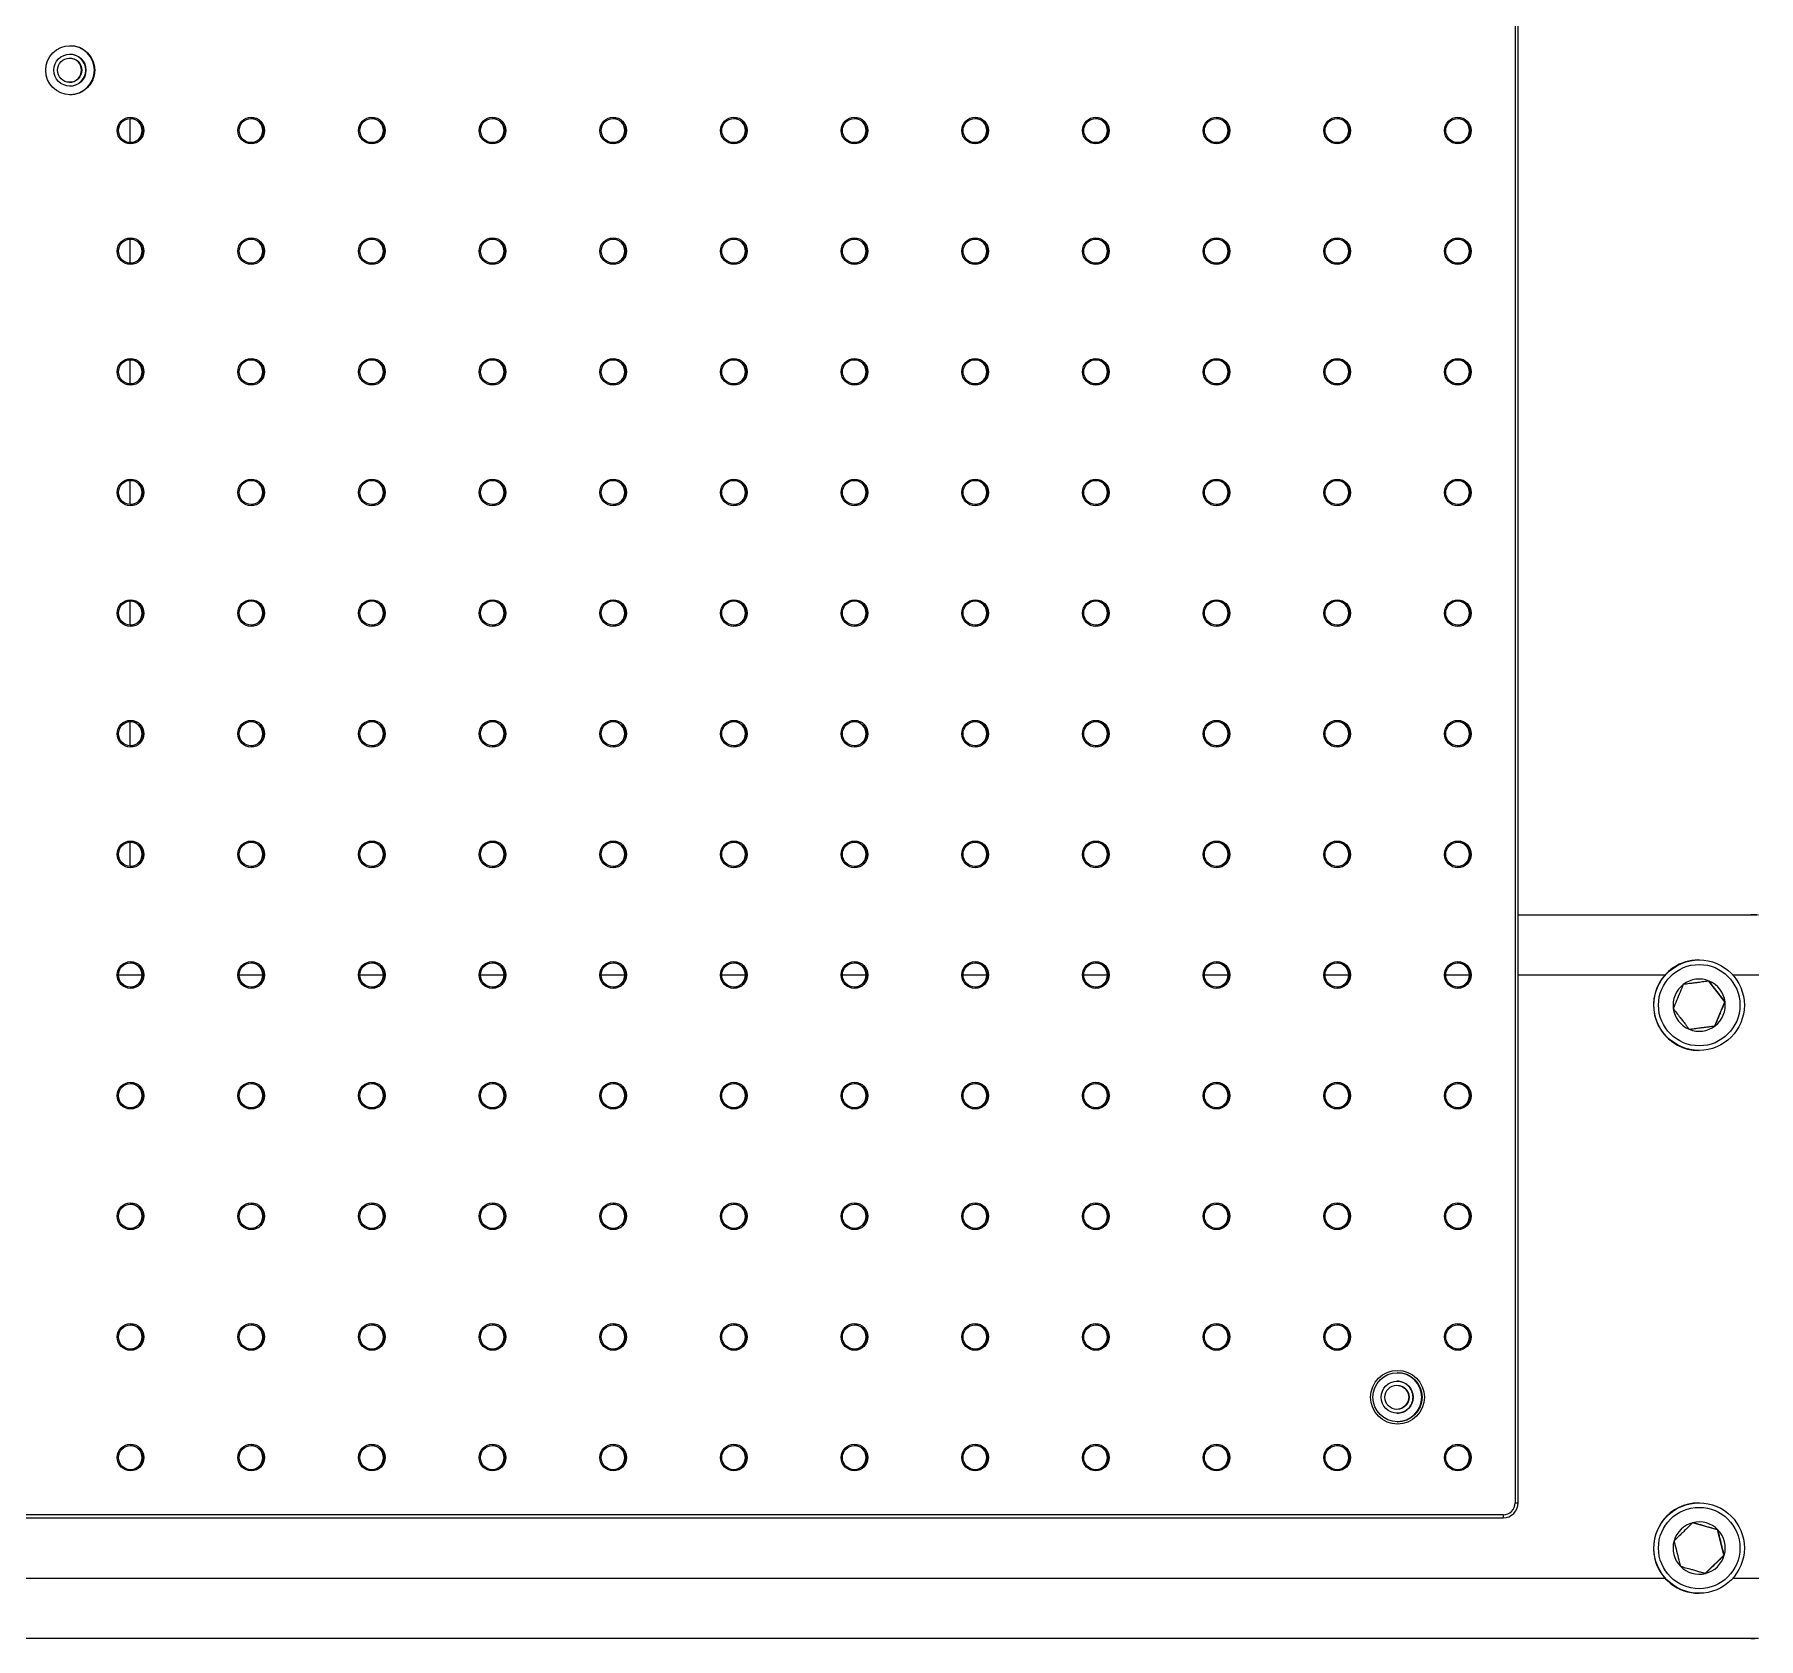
# Model space of a CAD drawing. Header units: millimetres. Extents: x -2048 to 999, y -438 to 438.
# Drawn here: x -1699.5 to -1336.6, y -330.2 to 7.5 of the extents above; entities that cross this region are included whole.
import ezdxf

# ---------------------------------------------------------------- set-up
doc = ezdxf.new("R2010")
doc.units = ezdxf.units.MM
doc.layers.add('LGV', color=4, linetype='Continuous')

msp = doc.modelspace()

# ---------------------------------------------------------------- linework, layer by layer
at = {"layer": 'LGV', "linetype": 'Continuous', "lineweight": 15}
for p, q in [((-1387.79, 301.62), (-1387.79, -301.63)), ((-1387.17, -301.63), (-1387.17, 301.62)), ((-1679.36, -15.25), (-1679.36, -10.15)), ((-1679.36, -40.65), (-1679.36, -35.55)), ((-1679.36, -66.05), (-1679.36, -60.95)), ((-1679.36, -91.45), (-1679.36, -86.35)), ((-1679.36, -116.85), (-1679.36, -111.75)), ((-1679.36, -142.25), (-1679.36, -137.15)), ((-1679.36, -167.65), (-1679.36, -162.55)), ((-1387.17, -177.8), (-1355.63, -177.8)), ((-1355.63, -177.8), (-1338.18, -177.8)), ((-1338.18, -177.8), (-1336.92, -177.8)), ((-1336.92, -177.8), (-1336.92, -177.86)), ((-1349.07, -187.32), (-1349.16, -187.32)), ((-1676.8, -190.5), (-1681.8, -190.5)), ((-1651.41, -190.5), (-1656.4, -190.5)), ((-1626.01, -190.5), (-1631.01, -190.5)), ((-1600.61, -190.5), (-1605.61, -190.5)), ((-1575.21, -190.5), (-1580.21, -190.5)), ((-1549.81, -190.5), (-1554.81, -190.5)), ((-1524.41, -190.5), (-1529.41, -190.5)), ((-1499.01, -190.5), (-1504.01, -190.5)), ((-1473.61, -190.5), (-1478.61, -190.5)), ((-1448.21, -190.5), (-1453.21, -190.5)), ((-1422.81, -190.5), (-1427.81, -190.5)), ((-1397.42, -190.5), (-1402.41, -190.5)), ((-1356.26, -190.5), (-1387.17, -190.5)), ((-1343.67, -196.14), (-1347.02, -191.77)), ((-1336.47, -190.5), (-1341.97, -190.5)), ((-1345.78, -201.21), (-1343.67, -196.14)), ((-1343.67, -196.14), (-1343.61, -196.14)), ((-1351.23, -201.93), (-1345.78, -201.21)), ((-1345.78, -201.21), (-1345.72, -201.21)), ((-1349.16, -206.38), (-1349.07, -206.38)), ((-1993.57, -304.8), (-1390.34, -304.8)), ((-1390.33, -304.17), (-1993.56, -304.17)), ((-1390.33, -304.17), (-1390.34, -304.8)), ((-1387.79, -301.63), (-1387.17, -301.63)), ((-1349.07, -301.63), (-1349.16, -301.63)), ((-1345.17, -307.33), (-1350.46, -305.82)), ((-1345.17, -307.33), (-1345.11, -307.33)), ((-1343.84, -312.66), (-1345.17, -307.33)), ((-1347.79, -316.48), (-1343.84, -312.66)), ((-1343.84, -312.66), (-1343.77, -312.66)), ((-2002.35, -317.5), (-1356.26, -317.5)), ((-1341.97, -317.5), (-1336.47, -317.5)), ((-1349.16, -320.68), (-1349.07, -320.68)), ((-1355.63, -330.2), (-2003.31, -330.2)), ((-1338.18, -330.2), (-1355.63, -330.2)), ((-1336.92, -330.2), (-1338.18, -330.2)), ((-1336.92, -330.14), (-1336.92, -330.2))]:
    msp.add_line(p, q, dxfattribs=at)
at = {"layer": 'LGV', "linetype": 'Continuous', "lineweight": 15, "flags": 128}
msp.add_lwpolyline([(-1412.73, -276.85), (-1411.75, -277.04), (-1410.92, -277.59), (-1410.37, -278.42), (-1410.17, -279.4), (-1410.37, -280.38), (-1410.92, -281.21), (-1411.75, -281.76), (-1412.73, -281.95), (-1412.73, -281.95)], dxfattribs=at)
at = {"layer": 'LGV', "linetype": 'Continuous', "lineweight": 15}
for centre, radius in [((-1691.95, 0), 5.16), ((-1692.01, 0), 3.37), ((-1692.06, 0), 2.55), ((-1679.25, -12.7), 2.81), ((-1679.25, -12.7), 2.55), ((-1653.85, -12.7), 2.81), ((-1653.85, -12.7), 2.55), ((-1628.45, -12.7), 2.81), ((-1628.45, -12.7), 2.55), ((-1603.05, -12.7), 2.81), ((-1603.05, -12.7), 2.55), ((-1577.65, -12.7), 2.81), ((-1577.65, -12.7), 2.55), ((-1552.25, -12.7), 2.81), ((-1552.26, -12.7), 2.55), ((-1526.85, -12.7), 2.81), ((-1526.86, -12.7), 2.55), ((-1501.46, -12.7), 2.81), ((-1501.46, -12.7), 2.55), ((-1476.06, -12.7), 2.81), ((-1476.06, -12.7), 2.55), ((-1450.66, -12.7), 2.81), ((-1450.66, -12.7), 2.55), ((-1425.26, -12.7), 2.81), ((-1425.26, -12.7), 2.55), ((-1399.86, -12.7), 2.81), ((-1399.86, -12.7), 2.55), ((-1679.25, -38.1), 2.81), ((-1679.25, -38.1), 2.55), ((-1653.85, -38.1), 2.81), ((-1653.85, -38.1), 2.55), ((-1628.45, -38.1), 2.81), ((-1628.45, -38.1), 2.55), ((-1603.05, -38.1), 2.81), ((-1603.05, -38.1), 2.55), ((-1577.65, -38.1), 2.81), ((-1577.65, -38.1), 2.55), ((-1552.25, -38.1), 2.81), ((-1552.26, -38.1), 2.55), ((-1526.85, -38.1), 2.81), ((-1526.86, -38.1), 2.55), ((-1501.46, -38.1), 2.81), ((-1501.46, -38.1), 2.55), ((-1476.06, -38.1), 2.81), ((-1476.06, -38.1), 2.55), ((-1450.66, -38.1), 2.81), ((-1450.66, -38.1), 2.55), ((-1425.26, -38.1), 2.81), ((-1425.26, -38.1), 2.55), ((-1399.86, -38.1), 2.81), ((-1399.86, -38.1), 2.55), ((-1679.25, -63.5), 2.81), ((-1679.25, -63.5), 2.55), ((-1653.85, -63.5), 2.81), ((-1653.85, -63.5), 2.55), ((-1628.45, -63.5), 2.81), ((-1628.45, -63.5), 2.55), ((-1603.05, -63.5), 2.81), ((-1603.05, -63.5), 2.55), ((-1577.65, -63.5), 2.81), ((-1577.65, -63.5), 2.55), ((-1552.25, -63.5), 2.81), ((-1552.26, -63.5), 2.55), ((-1526.85, -63.5), 2.81), ((-1526.86, -63.5), 2.55), ((-1501.46, -63.5), 2.81), ((-1501.46, -63.5), 2.55), ((-1476.06, -63.5), 2.81), ((-1476.06, -63.5), 2.55), ((-1450.66, -63.5), 2.81), ((-1450.66, -63.5), 2.55), ((-1425.26, -63.5), 2.81), ((-1425.26, -63.5), 2.55), ((-1399.86, -63.5), 2.81), ((-1399.86, -63.5), 2.55), ((-1679.25, -88.9), 2.81), ((-1679.25, -88.9), 2.55), ((-1653.85, -88.9), 2.81), ((-1653.85, -88.9), 2.55), ((-1628.45, -88.9), 2.81), ((-1628.45, -88.9), 2.55), ((-1603.05, -88.9), 2.81), ((-1603.05, -88.9), 2.55), ((-1577.65, -88.9), 2.81), ((-1577.65, -88.9), 2.55), ((-1552.25, -88.9), 2.81), ((-1552.26, -88.9), 2.55), ((-1526.85, -88.9), 2.81), ((-1526.86, -88.9), 2.55), ((-1501.46, -88.9), 2.81), ((-1501.46, -88.9), 2.55), ((-1476.06, -88.9), 2.81), ((-1476.06, -88.9), 2.55), ((-1450.66, -88.9), 2.81), ((-1450.66, -88.9), 2.55), ((-1425.26, -88.9), 2.81), ((-1425.26, -88.9), 2.55), ((-1399.86, -88.9), 2.81), ((-1399.86, -88.9), 2.55), ((-1679.25, -114.3), 2.81), ((-1679.25, -114.3), 2.55), ((-1653.85, -114.3), 2.81), ((-1653.85, -114.3), 2.55), ((-1628.45, -114.3), 2.81), ((-1628.45, -114.3), 2.55), ((-1603.05, -114.3), 2.81), ((-1603.05, -114.3), 2.55), ((-1577.65, -114.3), 2.81), ((-1577.65, -114.3), 2.55), ((-1552.25, -114.3), 2.81), ((-1552.26, -114.3), 2.55), ((-1526.85, -114.3), 2.81), ((-1526.86, -114.3), 2.55), ((-1501.46, -114.3), 2.81), ((-1501.46, -114.3), 2.55), ((-1476.06, -114.3), 2.81), ((-1476.06, -114.3), 2.55), ((-1450.66, -114.3), 2.81), ((-1450.66, -114.3), 2.55), ((-1425.26, -114.3), 2.81), ((-1425.26, -114.3), 2.55), ((-1399.86, -114.3), 2.81), ((-1399.86, -114.3), 2.55), ((-1679.25, -139.7), 2.81), ((-1679.25, -139.7), 2.55), ((-1653.85, -139.7), 2.81), ((-1653.85, -139.7), 2.55), ((-1628.45, -139.7), 2.81), ((-1628.45, -139.7), 2.55), ((-1603.05, -139.7), 2.81), ((-1603.05, -139.7), 2.55), ((-1577.65, -139.7), 2.81), ((-1577.65, -139.7), 2.55), ((-1552.25, -139.7), 2.81), ((-1552.26, -139.7), 2.55), ((-1526.85, -139.7), 2.81), ((-1526.86, -139.7), 2.55), ((-1501.46, -139.7), 2.81), ((-1501.46, -139.7), 2.55), ((-1476.06, -139.7), 2.81), ((-1476.06, -139.7), 2.55), ((-1450.66, -139.7), 2.81), ((-1450.66, -139.7), 2.55), ((-1425.26, -139.7), 2.81), ((-1425.26, -139.7), 2.55), ((-1399.86, -139.7), 2.81), ((-1399.86, -139.7), 2.55), ((-1679.25, -165.1), 2.81), ((-1679.25, -165.1), 2.55), ((-1653.85, -165.1), 2.81), ((-1653.85, -165.1), 2.55), ((-1628.45, -165.1), 2.81), ((-1628.45, -165.1), 2.55), ((-1603.05, -165.1), 2.81), ((-1603.05, -165.1), 2.55), ((-1577.65, -165.1), 2.81), ((-1577.65, -165.1), 2.55), ((-1552.25, -165.1), 2.81), ((-1552.26, -165.1), 2.55), ((-1526.85, -165.1), 2.81), ((-1526.86, -165.1), 2.55), ((-1501.46, -165.1), 2.81), ((-1501.46, -165.1), 2.55), ((-1476.06, -165.1), 2.81), ((-1476.06, -165.1), 2.55), ((-1450.66, -165.1), 2.81), ((-1450.66, -165.1), 2.55), ((-1425.26, -165.1), 2.81), ((-1425.26, -165.1), 2.55), ((-1399.86, -165.1), 2.81), ((-1399.86, -165.1), 2.55), ((-1679.25, -190.5), 2.81), ((-1679.25, -190.5), 2.55), ((-1653.85, -190.5), 2.81), ((-1653.85, -190.5), 2.55), ((-1628.45, -190.5), 2.81), ((-1628.45, -190.5), 2.55), ((-1603.05, -190.5), 2.81), ((-1603.05, -190.5), 2.55), ((-1577.65, -190.5), 2.81), ((-1577.65, -190.5), 2.55), ((-1552.25, -190.5), 2.81), ((-1552.26, -190.5), 2.55), ((-1526.85, -190.5), 2.81), ((-1526.86, -190.5), 2.55), ((-1501.46, -190.5), 2.81), ((-1501.46, -190.5), 2.55), ((-1476.06, -190.5), 2.81), ((-1476.06, -190.5), 2.55), ((-1450.66, -190.5), 2.81), ((-1450.66, -190.5), 2.55), ((-1425.26, -190.5), 2.81), ((-1425.26, -190.5), 2.55), ((-1399.86, -190.5), 2.81), ((-1399.86, -190.5), 2.55), ((-1349.07, -196.85), 9.52), ((-1349.06, -196.85), 8.57), ((-1679.25, -215.9), 2.81), ((-1679.25, -215.9), 2.55), ((-1653.85, -215.9), 2.81), ((-1653.85, -215.9), 2.55), ((-1628.45, -215.9), 2.81), ((-1628.45, -215.9), 2.55), ((-1603.05, -215.9), 2.81), ((-1603.05, -215.9), 2.55), ((-1577.65, -215.9), 2.81), ((-1577.65, -215.9), 2.55), ((-1552.25, -215.9), 2.81), ((-1552.26, -215.9), 2.55), ((-1526.85, -215.9), 2.81), ((-1526.86, -215.9), 2.55), ((-1501.46, -215.9), 2.81), ((-1501.46, -215.9), 2.55), ((-1476.06, -215.9), 2.81), ((-1476.06, -215.9), 2.55), ((-1450.66, -215.9), 2.81), ((-1450.66, -215.9), 2.55), ((-1425.26, -215.9), 2.81), ((-1425.26, -215.9), 2.55), ((-1399.86, -215.9), 2.81), ((-1399.86, -215.9), 2.55), ((-1679.25, -241.3), 2.81), ((-1679.25, -241.3), 2.55), ((-1653.85, -241.3), 2.81), ((-1653.85, -241.3), 2.55), ((-1628.45, -241.3), 2.81), ((-1628.45, -241.3), 2.55), ((-1603.05, -241.3), 2.81), ((-1603.05, -241.3), 2.55), ((-1577.65, -241.3), 2.81), ((-1577.65, -241.3), 2.55), ((-1552.25, -241.3), 2.81), ((-1552.26, -241.3), 2.55), ((-1526.85, -241.3), 2.81), ((-1526.86, -241.3), 2.55), ((-1501.46, -241.3), 2.81), ((-1501.46, -241.3), 2.55), ((-1476.06, -241.3), 2.81), ((-1476.06, -241.3), 2.55), ((-1450.66, -241.3), 2.81), ((-1450.66, -241.3), 2.55), ((-1425.26, -241.3), 2.81), ((-1425.26, -241.3), 2.55), ((-1399.86, -241.3), 2.81), ((-1399.86, -241.3), 2.55), ((-1679.25, -266.7), 2.81), ((-1679.25, -266.7), 2.55), ((-1653.85, -266.7), 2.81), ((-1653.85, -266.7), 2.55), ((-1628.45, -266.7), 2.81), ((-1628.45, -266.7), 2.55), ((-1603.05, -266.7), 2.81), ((-1603.05, -266.7), 2.55), ((-1577.65, -266.7), 2.81), ((-1577.65, -266.7), 2.55), ((-1552.25, -266.7), 2.81), ((-1552.26, -266.7), 2.55), ((-1526.85, -266.7), 2.81), ((-1526.86, -266.7), 2.55), ((-1501.46, -266.7), 2.81), ((-1501.46, -266.7), 2.55), ((-1476.06, -266.7), 2.81), ((-1476.06, -266.7), 2.55), ((-1450.66, -266.7), 2.81), ((-1450.66, -266.7), 2.55), ((-1425.26, -266.7), 2.81), ((-1425.26, -266.7), 2.55), ((-1399.86, -266.7), 2.81), ((-1399.86, -266.7), 2.55), ((-1412.56, -279.4), 5.66), ((-1412.56, -279.4), 5.16), ((-1412.62, -279.4), 3.37), ((-1412.67, -279.4), 2.55), ((-1679.25, -292.1), 2.81), ((-1679.25, -292.1), 2.55), ((-1653.85, -292.1), 2.81), ((-1653.85, -292.1), 2.55), ((-1628.45, -292.1), 2.81), ((-1628.45, -292.1), 2.55), ((-1603.05, -292.1), 2.81), ((-1603.05, -292.1), 2.55), ((-1577.65, -292.1), 2.81), ((-1577.65, -292.1), 2.55), ((-1552.25, -292.1), 2.81), ((-1552.26, -292.1), 2.55), ((-1526.85, -292.1), 2.81), ((-1526.86, -292.1), 2.55), ((-1501.46, -292.1), 2.81), ((-1501.46, -292.1), 2.55), ((-1476.06, -292.1), 2.81), ((-1476.06, -292.1), 2.55), ((-1450.66, -292.1), 2.81), ((-1450.66, -292.1), 2.55), ((-1425.26, -292.1), 2.81), ((-1425.26, -292.1), 2.55), ((-1399.86, -292.1), 2.81), ((-1399.86, -292.1), 2.55), ((-1349.07, -311.15), 9.52), ((-1349.06, -311.15), 8.57)]:
    msp.add_circle(centre, radius, dxfattribs=at)
for centre, radius, start, end in [((-1692.01, 0), 5.16, 270.0018, 89.9982), ((-1692.11, 0), 2.55, 270.0018, 89.9982), ((-1692.06, 0), 3.37, 270.0015, 89.9985), ((-1679.36, -12.7), 2.55, 359.9989, 88.8054), ((-1653.96, -12.7), 2.55, 359.9989, 88.8054), ((-1628.56, -12.7), 2.55, 359.9989, 88.8041), ((-1603.16, -12.7), 2.55, 359.9989, 88.8054), ((-1577.76, -12.7), 2.55, 359.9989, 88.8047), ((-1552.36, -12.7), 2.55, 359.9989, 88.8047), ((-1526.96, -12.7), 2.55, 359.9989, 88.8047), ((-1501.56, -12.7), 2.55, 359.9989, 88.8051), ((-1476.17, -12.7), 2.55, 359.9989, 88.8044), ((-1450.77, -12.7), 2.55, 359.9989, 88.8047), ((-1425.37, -12.7), 2.55, 359.9989, 88.8051), ((-1399.97, -12.7), 2.55, 359.9989, 88.8054), ((-1679.36, -12.7), 2.55, 271.1937, 0.0011), ((-1653.96, -12.7), 2.55, 271.1937, 0.0011), ((-1628.56, -12.7), 2.55, 271.1968, 0.0011), ((-1603.16, -12.7), 2.55, 271.1937, 0.0011), ((-1577.76, -12.7), 2.55, 271.1953, 0.0011), ((-1552.36, -12.7), 2.55, 271.1953, 0.0011), ((-1526.96, -12.7), 2.55, 271.1953, 0.0011), ((-1501.56, -12.7), 2.55, 271.1945, 0.0011), ((-1476.17, -12.7), 2.55, 271.196, 0.0011), ((-1450.77, -12.7), 2.55, 271.1953, 0.0011), ((-1425.37, -12.7), 2.55, 271.1945, 0.0011), ((-1399.97, -12.7), 2.55, 271.1937, 0.0011), ((-1679.36, -38.1), 2.55, 359.9989, 88.8047), ((-1653.96, -38.1), 2.55, 359.9989, 88.8131), ((-1628.56, -38.1), 2.55, 359.9989, 88.8047), ((-1603.16, -38.1), 2.55, 359.9989, 88.7964), ((-1577.76, -38.1), 2.55, 359.9989, 88.8047), ((-1552.36, -38.1), 2.55, 359.9989, 88.8047), ((-1526.96, -38.1), 2.55, 359.9989, 88.8089), ((-1501.56, -38.1), 2.55, 359.9989, 88.8089), ((-1476.17, -38.1), 2.55, 359.9989, 88.8047), ((-1450.77, -38.1), 2.55, 359.9989, 88.8047), ((-1425.37, -38.1), 2.55, 359.9989, 88.8047), ((-1399.97, -38.1), 2.55, 359.9989, 88.8089), ((-1679.36, -38.1), 2.55, 271.1953, 0.0011), ((-1653.96, -38.1), 2.55, 271.1843, 0.0011), ((-1628.56, -38.1), 2.55, 271.1953, 0.0011), ((-1603.16, -38.1), 2.55, 271.2062, 0.0011), ((-1577.76, -38.1), 2.55, 271.1953, 0.0011), ((-1552.36, -38.1), 2.55, 271.1953, 0.0011), ((-1526.96, -38.1), 2.55, 271.1898, 0.0011), ((-1501.56, -38.1), 2.55, 271.1898, 0.0011), ((-1476.17, -38.1), 2.55, 271.1953, 0.0011), ((-1450.77, -38.1), 2.55, 271.1953, 0.0011), ((-1425.37, -38.1), 2.55, 271.1952, 0.0011), ((-1399.97, -38.1), 2.55, 271.1898, 0.0011), ((-1679.36, -63.5), 2.55, 359.9989, 88.8294), ((-1653.96, -63.5), 2.55, 359.9989, 88.8048), ((-1628.56, -63.5), 2.55, 359.9989, 88.8047), ((-1603.16, -63.5), 2.55, 359.9989, 88.8048), ((-1577.76, -63.5), 2.55, 359.9989, 88.8047), ((-1552.36, -63.5), 2.55, 359.9989, 88.8047), ((-1526.96, -63.5), 2.55, 359.9989, 88.8047), ((-1501.56, -63.5), 2.55, 359.9989, 88.8171), ((-1476.17, -63.5), 2.55, 359.9989, 88.8171), ((-1450.77, -63.5), 2.55, 359.9989, 88.8171), ((-1425.37, -63.5), 2.55, 359.9989, 88.8048), ((-1399.97, -63.5), 2.55, 359.9989, 88.8171), ((-1679.36, -63.5), 2.55, 271.1663, 0.0011), ((-1653.96, -63.5), 2.55, 271.1952, 0.0011), ((-1628.56, -63.5), 2.55, 271.1953, 0.0011), ((-1603.16, -63.5), 2.55, 271.1952, 0.0011), ((-1577.76, -63.5), 2.55, 271.1953, 0.0011), ((-1552.36, -63.5), 2.55, 271.1953, 0.0011), ((-1526.96, -63.5), 2.55, 271.1953, 0.0011), ((-1501.56, -63.5), 2.55, 271.1808, 0.0011), ((-1476.17, -63.5), 2.55, 271.1808, 0.0011), ((-1450.77, -63.5), 2.55, 271.1808, 0.0011), ((-1425.37, -63.5), 2.55, 271.1952, 0.0011), ((-1399.97, -63.5), 2.55, 271.1807, 0.0011), ((-1679.36, -88.9), 2.55, 359.9989, 89.9989), ((-1653.96, -88.9), 2.55, 359.9989, 89.9989), ((-1628.56, -88.9), 2.55, 359.9989, 88.8047), ((-1603.16, -88.9), 2.55, 359.9989, 88.8048), ((-1577.76, -88.9), 2.55, 359.9989, 88.78), ((-1552.36, -88.9), 2.55, 359.9989, 88.8047), ((-1526.96, -88.9), 2.55, 359.9989, 88.8047), ((-1501.56, -88.9), 2.55, 359.9989, 89.9989), ((-1476.17, -88.9), 2.55, 359.9989, 88.8295), ((-1450.77, -88.9), 2.55, 359.9989, 88.8047), ((-1425.37, -88.9), 2.55, 359.9989, 88.8048), ((-1399.97, -88.9), 2.55, 359.9989, 88.8295), ((-1679.36, -88.9), 2.55, 270.0011, 0.0011), ((-1653.96, -88.9), 2.55, 270.0011, 0.0011), ((-1628.56, -88.9), 2.55, 271.1953, 0.0011), ((-1603.16, -88.9), 2.55, 271.1952, 0.0011), ((-1577.76, -88.9), 2.55, 271.2231, 0.0011), ((-1552.36, -88.9), 2.55, 271.1953, 0.0011), ((-1526.96, -88.9), 2.55, 271.1953, 0.0011), ((-1501.56, -88.9), 2.55, 270.0011, 0.0011), ((-1476.17, -88.9), 2.55, 271.1675, 0.0011), ((-1450.77, -88.9), 2.55, 271.1953, 0.0011), ((-1425.37, -88.9), 2.55, 271.1952, 0.0011), ((-1399.97, -88.9), 2.55, 271.1675, 0.0011), ((-1679.36, -114.3), 2.55, 359.9989, 89.9989), ((-1653.96, -114.3), 2.55, 359.9989, 89.9989), ((-1628.56, -114.3), 2.55, 359.9989, 88.8047), ((-1603.16, -114.3), 2.55, 359.9989, 88.8048), ((-1577.76, -114.3), 2.55, 359.9989, 88.7632), ((-1552.36, -114.3), 2.55, 359.9989, 88.7632), ((-1526.96, -114.3), 2.55, 359.9989, 88.8047), ((-1501.56, -114.3), 2.55, 359.9989, 88.8462), ((-1476.17, -114.3), 2.55, 359.9989, 88.8462), ((-1450.77, -114.3), 2.55, 359.9989, 88.8047), ((-1425.37, -114.3), 2.55, 359.9989, 88.8048), ((-1399.97, -114.3), 2.55, 359.9989, 88.8463), ((-1679.36, -114.3), 2.55, 270.0011, 0.0011), ((-1653.96, -114.3), 2.55, 270.0011, 0.0011), ((-1628.56, -114.3), 2.55, 271.1953, 0.0011), ((-1603.16, -114.3), 2.55, 271.1952, 0.0011), ((-1577.76, -114.3), 2.55, 271.2407, 0.0011), ((-1552.36, -114.3), 2.55, 271.2406, 0.0011), ((-1526.96, -114.3), 2.55, 271.1953, 0.0011), ((-1501.56, -114.3), 2.55, 271.1499, 0.0011), ((-1476.17, -114.3), 2.55, 271.1499, 0.0011), ((-1450.77, -114.3), 2.55, 271.1953, 0.0011), ((-1425.37, -114.3), 2.55, 271.1952, 0.0011), ((-1399.97, -114.3), 2.55, 271.1499, 0.0011), ((-1679.36, -139.7), 2.55, 359.9989, 89.9989), ((-1653.96, -139.7), 2.55, 359.9989, 89.9989), ((-1628.56, -139.7), 2.55, 359.9989, 88.8047), ((-1603.16, -139.7), 2.55, 359.9989, 88.8048), ((-1577.76, -139.7), 2.55, 359.9989, 89.9989), ((-1552.36, -139.7), 2.55, 359.9989, 88.8047), ((-1526.96, -139.7), 2.55, 359.9989, 89.9989), ((-1501.56, -139.7), 2.55, 359.9989, 89.9989), ((-1476.17, -139.7), 2.55, 359.9989, 89.9989), ((-1450.77, -139.7), 2.55, 359.9989, 88.8047), ((-1425.37, -139.7), 2.55, 359.9989, 89.9989), ((-1399.97, -139.7), 2.55, 359.9989, 89.9989), ((-1679.36, -139.7), 2.55, 270.0011, 0.0011), ((-1653.96, -139.7), 2.55, 270.0011, 0.0011), ((-1628.56, -139.7), 2.55, 271.1953, 0.0011), ((-1603.16, -139.7), 2.55, 271.1952, 0.0011), ((-1577.76, -139.7), 2.55, 270.0011, 0.0011), ((-1552.36, -139.7), 2.55, 271.1953, 0.0011), ((-1526.96, -139.7), 2.55, 270.0011, 0.0011), ((-1501.56, -139.7), 2.55, 270.0011, 0.0011), ((-1476.17, -139.7), 2.55, 270.0011, 0.0011), ((-1450.77, -139.7), 2.55, 271.1953, 0.0011), ((-1425.37, -139.7), 2.55, 270.0011, 0.0011), ((-1399.97, -139.7), 2.55, 270.0011, 0.0011), ((-1679.36, -165.1), 2.55, 359.9989, 89.9989), ((-1653.96, -165.1), 2.55, 359.9989, 89.9989), ((-1628.56, -165.1), 2.55, 359.9989, 88.8046), ((-1603.16, -165.1), 2.55, 359.9989, 88.8048), ((-1577.76, -165.1), 2.55, 359.9989, 88.8047), ((-1552.36, -165.1), 2.55, 359.9989, 88.8047), ((-1526.96, -165.1), 2.55, 359.9989, 88.8046), ((-1501.56, -165.1), 2.55, 359.9989, 89.9989), ((-1476.17, -165.1), 2.55, 359.9989, 89.9989), ((-1450.77, -165.1), 2.55, 359.9989, 88.8046), ((-1425.37, -165.1), 2.55, 359.9989, 89.9989), ((-1399.97, -165.1), 2.55, 359.9989, 89.9989), ((-1679.36, -165.1), 2.55, 270.0011, 0.0011), ((-1653.96, -165.1), 2.55, 270.0011, 0.0011), ((-1628.56, -165.1), 2.55, 271.1954, 0.0011), ((-1603.16, -165.1), 2.55, 271.1952, 0.0011), ((-1577.76, -165.1), 2.55, 271.1953, 0.0011), ((-1552.36, -165.1), 2.55, 271.1953, 0.0011), ((-1526.96, -165.1), 2.55, 271.1954, 0.0011), ((-1501.56, -165.1), 2.55, 270.0011, 0.0011), ((-1476.17, -165.1), 2.55, 270.0011, 0.0011), ((-1450.77, -165.1), 2.55, 271.1954, 0.0011), ((-1425.37, -165.1), 2.55, 270.0011, 0.0011), ((-1399.97, -165.1), 2.55, 270.0011, 0.0011), ((-1679.36, -190.5), 2.55, 359.9989, 88.8049), ((-1653.96, -190.5), 2.55, 359.9989, 89.9989), ((-1628.56, -190.5), 2.55, 359.9989, 88.8046), ((-1603.16, -190.5), 2.55, 359.9989, 88.8048), ((-1577.76, -190.5), 2.55, 359.9989, 89.9989), ((-1552.36, -190.5), 2.55, 359.9989, 88.8047), ((-1526.96, -190.5), 2.55, 359.9989, 88.8045), ((-1501.56, -190.5), 2.55, 359.9989, 89.9989), ((-1476.17, -190.5), 2.55, 359.9989, 89.9989), ((-1450.77, -190.5), 2.55, 359.9989, 88.8046), ((-1425.37, -190.5), 2.55, 359.9989, 88.8048), ((-1399.97, -190.5), 2.55, 359.9989, 89.9989), ((-1349.16, -196.85), 9.52, 90.0006, 157.4688), ((-1679.36, -190.5), 2.55, 271.1951, 0.0011), ((-1653.96, -190.5), 2.55, 270.0011, 0.0011), ((-1628.56, -190.5), 2.55, 271.1954, 0.0011), ((-1603.16, -190.5), 2.55, 271.1952, 0.0011), ((-1577.76, -190.5), 2.55, 270.0011, 0.0011), ((-1552.36, -190.5), 2.55, 271.1953, 0.0011), ((-1526.96, -190.5), 2.55, 271.1955, 0.0011), ((-1501.56, -190.5), 2.55, 270.0011, 0.0011), ((-1476.17, -190.5), 2.55, 270.0011, 0.0011), ((-1450.77, -190.5), 2.55, 271.1954, 0.0011), ((-1425.37, -190.5), 2.55, 271.1952, 0.0011), ((-1399.97, -190.5), 2.55, 270.0011, 0.0011), ((-1349.06, -196.85), 5.5, 67.4666, 127.4686), ((-1349.06, -196.85), 5.5, 7.4666, 67.466), ((-1349.16, -196.85), 9.52, 157.4666, 269.9987), ((-1349.06, -196.85), 5.5, 127.4689, 187.4674), ((-1349.06, -196.85), 5.5, 187.4666, 247.466), ((-1349.06, -196.85), 5.5, 307.4689, 7.4674), ((-1349.06, -196.85), 5.5, 247.4666, 307.4686), ((-1679.36, -215.9), 2.55, 359.9989, 88.8049), ((-1653.96, -215.9), 2.55, 359.9989, 89.9989), ((-1628.56, -215.9), 2.55, 359.9989, 88.8045), ((-1603.16, -215.9), 2.55, 359.9989, 89.9989), ((-1577.76, -215.9), 2.55, 359.9989, 89.9989), ((-1552.36, -215.9), 2.55, 359.9989, 88.8046), ((-1526.96, -215.9), 2.55, 359.9989, 89.9989), ((-1501.56, -215.9), 2.55, 359.9989, 89.9989), ((-1476.17, -215.9), 2.55, 359.9989, 88.8047), ((-1450.77, -215.9), 2.55, 359.9989, 89.9989), ((-1425.37, -215.9), 2.55, 359.9989, 89.9989), ((-1399.97, -215.9), 2.55, 359.9989, 88.8049), ((-1679.36, -215.9), 2.55, 271.1951, 0.0011), ((-1653.96, -215.9), 2.55, 270.0011, 0.0011), ((-1628.56, -215.9), 2.55, 271.1955, 0.0011), ((-1603.16, -215.9), 2.55, 270.0011, 0.0011), ((-1577.76, -215.9), 2.55, 270.0011, 0.0011), ((-1552.36, -215.9), 2.55, 271.1954, 0.0011), ((-1526.96, -215.9), 2.55, 270.0011, 0.0011), ((-1501.56, -215.9), 2.55, 270.0011, 0.0011), ((-1476.17, -215.9), 2.55, 271.1953, 0.0011), ((-1450.77, -215.9), 2.55, 270.0011, 0.0011), ((-1425.37, -215.9), 2.55, 270.0011, 0.0011), ((-1399.97, -215.9), 2.55, 271.1951, 0.0011), ((-1679.36, -241.3), 2.55, 359.9989, 88.8049), ((-1653.96, -241.3), 2.55, 359.9989, 89.9989), ((-1628.56, -241.3), 2.55, 359.9989, 89.9989), ((-1603.16, -241.3), 2.55, 359.9989, 88.8048), ((-1577.76, -241.3), 2.55, 359.9989, 89.9989), ((-1552.36, -241.3), 2.55, 359.9989, 88.8046), ((-1526.96, -241.3), 2.55, 359.9989, 88.8044), ((-1501.56, -241.3), 2.55, 359.9989, 89.9989), ((-1476.17, -241.3), 2.55, 359.9989, 89.9989), ((-1450.77, -241.3), 2.55, 359.9989, 89.9989), ((-1425.37, -241.3), 2.55, 359.9989, 89.9989), ((-1399.97, -241.3), 2.55, 359.9989, 89.9989), ((-1679.36, -241.3), 2.55, 271.1951, 0.0011), ((-1653.96, -241.3), 2.55, 270.0011, 0.0011), ((-1628.56, -241.3), 2.55, 270.0011, 0.0011), ((-1603.16, -241.3), 2.55, 271.1952, 0.0011), ((-1577.76, -241.3), 2.55, 270.0011, 0.0011), ((-1552.36, -241.3), 2.55, 271.1954, 0.0011), ((-1526.96, -241.3), 2.55, 271.1956, 0.0011), ((-1501.56, -241.3), 2.55, 270.0011, 0.0011), ((-1476.17, -241.3), 2.55, 270.0011, 0.0011), ((-1450.77, -241.3), 2.55, 270.0011, 0.0011), ((-1425.37, -241.3), 2.55, 270.0011, 0.0011), ((-1399.97, -241.3), 2.55, 270.0011, 0.0011), ((-1679.36, -266.7), 2.55, 359.9989, 88.8046), ((-1653.96, -266.7), 2.55, 359.9989, 89.9989), ((-1628.56, -266.7), 2.55, 359.9989, 88.8044), ((-1603.16, -266.7), 2.55, 359.9989, 89.9989), ((-1577.76, -266.7), 2.55, 359.9989, 88.8045), ((-1552.36, -266.7), 2.55, 359.9989, 88.8046), ((-1526.96, -266.7), 2.55, 359.9989, 88.8043), ((-1501.56, -266.7), 2.55, 359.9989, 88.8047), ((-1476.17, -266.7), 2.55, 359.9989, 88.8047), ((-1450.77, -266.7), 2.55, 359.9989, 89.9989), ((-1425.37, -266.7), 2.55, 359.9989, 88.8049), ((-1399.97, -266.7), 2.55, 359.9989, 89.9989), ((-1679.36, -266.7), 2.55, 271.1954, 0.0011), ((-1653.96, -266.7), 2.55, 270.0011, 0.0011), ((-1628.56, -266.7), 2.55, 271.1956, 0.0011), ((-1603.16, -266.7), 2.55, 270.0011, 0.0011), ((-1577.76, -266.7), 2.55, 271.1955, 0.0011), ((-1552.36, -266.7), 2.55, 271.1954, 0.0011), ((-1526.96, -266.7), 2.55, 271.1957, 0.0011), ((-1501.56, -266.7), 2.55, 271.1953, 0.0011), ((-1476.17, -266.7), 2.55, 271.1953, 0.0011), ((-1450.77, -266.7), 2.55, 270.0011, 0.0011), ((-1425.37, -266.7), 2.55, 271.1951, 0.0011), ((-1399.97, -266.7), 2.55, 270.0011, 0.0011), ((-1412.62, -279.4), 5.16, 270.0018, 89.9982), ((-1412.67, -279.4), 3.37, 359.9989, 89.9989), ((-1412.67, -279.4), 3.37, 270.0009, 0.0012), ((-1679.36, -292.1), 2.55, 359.9989, 89.9989), ((-1653.96, -292.1), 2.55, 359.9989, 89.9989), ((-1628.56, -292.1), 2.55, 359.9989, 89.9989), ((-1603.16, -292.1), 2.55, 359.9989, 89.9989), ((-1577.76, -292.1), 2.55, 359.9989, 89.9989), ((-1552.36, -292.1), 2.55, 359.9989, 88.8046), ((-1526.96, -292.1), 2.55, 359.9989, 88.8042), ((-1501.56, -292.1), 2.55, 359.9989, 88.8047), ((-1476.17, -292.1), 2.55, 359.9989, 89.9989), ((-1450.77, -292.1), 2.55, 359.9989, 89.9989), ((-1425.37, -292.1), 2.55, 359.9989, 89.9989), ((-1399.97, -292.1), 2.55, 359.9989, 89.9989), ((-1679.36, -292.1), 2.55, 270.0011, 0.0011), ((-1653.96, -292.1), 2.55, 270.0011, 0.0011), ((-1628.56, -292.1), 2.55, 270.0011, 0.0011), ((-1603.16, -292.1), 2.55, 270.0011, 0.0011), ((-1577.76, -292.1), 2.55, 270.0011, 0.0011), ((-1552.36, -292.1), 2.55, 271.1955, 0.0011), ((-1526.96, -292.1), 2.55, 271.1958, 0.0011), ((-1501.56, -292.1), 2.55, 271.1953, 0.0011), ((-1476.17, -292.1), 2.55, 270.0011, 0.0011), ((-1450.77, -292.1), 2.55, 270.0011, 0.0011), ((-1425.37, -292.1), 2.55, 270.0011, 0.0011), ((-1399.97, -292.1), 2.55, 270.0011, 0.0011), ((-1390.34, -301.63), 3.17, 270.0011, 0.0011), ((-1390.33, -301.63), 2.54, 270.0011, 0.0011), ((-1349.16, -311.15), 9.52, 90.0013, 194.0457), ((-1349.06, -311.15), 5.5, 104.046, 164.0461), ((-1349.06, -311.15), 5.5, 44.0435, 104.0453), ((-1349.06, -311.15), 5.5, 344.0454, 44.0435), ((-1349.06, -311.15), 5.5, 164.0454, 224.0435), ((-1349.16, -311.15), 9.52, 194.0434, 269.9994), ((-1349.06, -311.15), 5.5, 224.0435, 284.0453), ((-1349.06, -311.15), 5.5, 284.046, 344.0461)]:
    msp.add_arc(centre, radius, start, end, dxfattribs=at)
for centre, start_param, end_param in [((-1338.18, -190.5), 1.444461, 1.570796), ((-1338.18, -317.5), 4.712389, 4.838725)]:
    msp.add_ellipse(centre, major_axis=(12.81, 0), ratio=0.991386, start_param=start_param, end_param=end_param, dxfattribs=at)
for points, knots in [([(-1346.95, -191.77), (-1347.33, -191.82), (-1348.09, -191.92), (-1349.21, -192.07), (-1350.23, -192.2), (-1351.04, -192.31), (-1351.77, -192.4), (-1352.19, -192.46), (-1352.41, -192.49)], [0, 0, 0, 0, 0.216132, 0.439653, 0.593268, 0.752017, 0.875441, 1, 1, 1, 1]), ([(-1343.61, -196.14), (-1343.84, -195.84), (-1344.31, -195.23), (-1345, -194.33), (-1345.62, -193.52), (-1346.12, -192.87), (-1346.57, -192.28), (-1346.82, -191.94), (-1346.95, -191.77)], [0, 0, 0, 0, 0.216132, 0.439653, 0.593268, 0.752017, 0.875441, 1, 1, 1, 1]), ([(-1352.41, -192.49), (-1352.51, -192.73), (-1352.84, -193.52), (-1353.44, -194.97), (-1354.06, -196.47), (-1354.4, -197.28), (-1354.51, -197.56)], [0, 0, 0, 0, 0.156025, 0.493707, 0.819058, 1, 1, 1, 1]), ([(-1354.51, -197.56), (-1354.29, -197.86), (-1353.82, -198.47), (-1353.14, -199.37), (-1352.51, -200.18), (-1352.01, -200.83), (-1351.56, -201.42), (-1351.3, -201.76), (-1351.17, -201.93)], [0, 0, 0, 0, 0.216132, 0.439653, 0.593268, 0.752017, 0.875441, 1, 1, 1, 1]), ([(-1345.72, -201.21), (-1345.6, -200.93), (-1345.27, -200.12), (-1344.65, -198.62), (-1344.04, -197.17), (-1343.71, -196.38), (-1343.61, -196.14)], [0, 0, 0, 0, 0.180942, 0.506293, 0.843975, 1, 1, 1, 1]), ([(-1351.17, -201.93), (-1350.8, -201.88), (-1350.04, -201.78), (-1348.93, -201.63), (-1347.9, -201.5), (-1347.09, -201.39), (-1346.36, -201.3), (-1345.93, -201.24), (-1345.72, -201.21)], [0, 0, 0, 0, 0.2161315, 0.4396527, 0.593268, 0.7520173, 0.8754407, 1, 1, 1, 1]), ([(-1350.4, -305.82), (-1350.67, -306.08), (-1351.22, -306.61), (-1352.03, -307.39), (-1352.77, -308.11), (-1353.36, -308.68), (-1353.89, -309.19), (-1354.19, -309.49), (-1354.35, -309.64)], [0, 0, 0, 0, 0.216132, 0.439653, 0.593268, 0.752017, 0.875441, 1, 1, 1, 1]), ([(-1345.11, -307.33), (-1345.47, -307.22), (-1346.21, -307.01), (-1347.3, -306.7), (-1348.29, -306.42), (-1349.07, -306.19), (-1349.78, -305.99), (-1350.19, -305.87), (-1350.4, -305.82)], [0, 0, 0, 0, 0.216132, 0.439653, 0.593268, 0.752017, 0.875441, 1, 1, 1, 1]), ([(-1343.77, -312.66), (-1343.85, -312.36), (-1344.07, -311.51), (-1344.46, -309.94), (-1344.84, -308.42), (-1345.04, -307.59), (-1345.11, -307.33)], [0, 0, 0, 0, 0.1809422, 0.5062926, 0.8439745, 1, 1, 1, 1]), ([(-1354.35, -309.64), (-1354.28, -309.9), (-1354.08, -310.73), (-1353.7, -312.25), (-1353.31, -313.82), (-1353.09, -314.67), (-1353.01, -314.97)], [0, 0, 0, 0, 0.156025, 0.493707, 0.819058, 1, 1, 1, 1]), ([(-1353.01, -314.97), (-1352.65, -315.08), (-1351.92, -315.29), (-1350.84, -315.6), (-1349.85, -315.88), (-1349.06, -316.11), (-1348.35, -316.31), (-1347.93, -316.43), (-1347.73, -316.48)], [0, 0, 0, 0, 0.216132, 0.439653, 0.593268, 0.752017, 0.875441, 1, 1, 1, 1]), ([(-1347.73, -316.48), (-1347.46, -316.22), (-1346.91, -315.69), (-1346.1, -314.91), (-1345.36, -314.19), (-1344.77, -313.62), (-1344.24, -313.11), (-1343.93, -312.81), (-1343.77, -312.66)], [0, 0, 0, 0, 0.2161315, 0.4396527, 0.593268, 0.7520173, 0.8754407, 1, 1, 1, 1])]:
    msp.add_open_spline(points, degree=3, knots=knots, dxfattribs=at)

doc.saveas('drawing.dxf')
